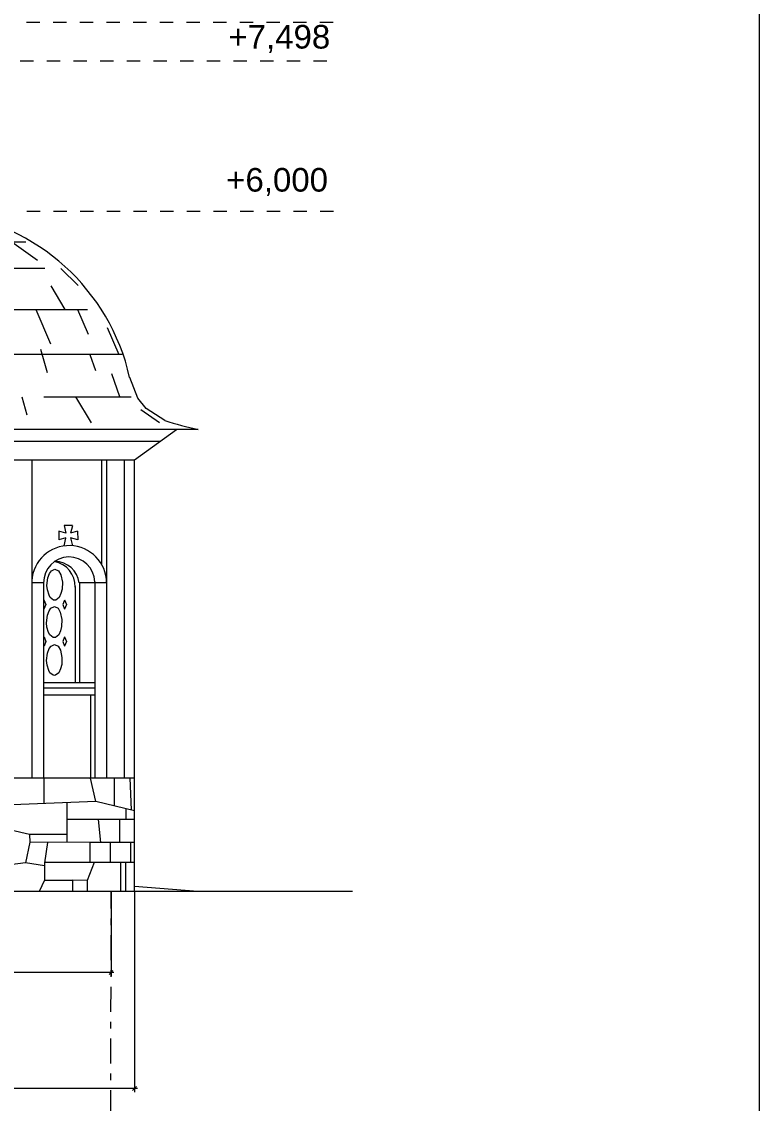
# Model space of a CAD drawing. Header units: millimetres. Extents: x -490789 to -449459, y 209001 to 327650.
# Drawn here: x -457355 to -449548, y 246401 to 257853 of the extents above; entities that cross this region are included whole.
import ezdxf

# ---------------------------------------------------------------- set-up
doc = ezdxf.new("R2010")
doc.units = ezdxf.units.MM
doc.header["$MEASUREMENT"] = 0
doc.linetypes.add('Штрих-Штриховая', pattern=[546.805537, 264.583325, -105.833328, 70.555556, -105.833328])
doc.linetypes.add('Штриховая', pattern=[282.222223, 141.111112, -141.111112])
for name, color, linetype, lineweight in [('0_Ном._пера__182_Ном._пера__182_Ном._пера__182', 182, 'Continuous', 18), ('0_Ном._пера__25', 25, 'Continuous', 18), ('0_Ном._пера__7_Ном._пера__15_Ном._пера__15', 15, 'Continuous', 18), ('0_Ном._пера__7_Ном._пера__5_Ном._пера__5', 5, 'Continuous', 18), ('0_Ном._пера__7_Ном._пера__7_Ном._пера__1', 1, 'Continuous', 18), ('0_Ном._пера__7_Ном._пера__7_Ном._пера__7', 7, 'Continuous', 18), ('0_Ном._пера__85', 85, 'Continuous', 18), ('0_Ном_пера__13_Ном_пера__13_Ном_пера__13_Ном_пера__13_Ном_пера__13_Ном_пера__13_Ном_пера__13_Ном_пера__13_Ном_пера__13_Ном._пера__13_Ном_пера__13_Ном_пера__13_Ном_пера__13_Ном_пера__13_Ном_пера__13_Ном_пера__13_Ном_пера__13_Ном_пера__13_Ном_пера__13_Ном_4_Ном._пера__13', 13, 'Continuous', 18), ('0_Ном_пера__14_Ном_пера__14_Ном_пера__14_Ном_пера__14_Ном_пера__14_Ном_пера__14_Ном_пера__14_Ном_пера__14_Ном_пера__14_Ном_пера__14_Ном_пера__14_Ном_пера__14_Ном_пера__14_Ном_пера__14_Ном_пера__14_Ном_пера__14_Ном_пера__14_Ном._пера__14_Ном_пера__14_Ном_2_Ном._пера__8', 8, 'Continuous', 18), ('0_Ном_пера__15_Ном_пера__15_Ном_пера__15_Ном_пера__15_Ном_пера__15_Ном_пера__15_Ном_пера__15_Ном._пера__15_Ном_пера__15_Ном_пера__15_Ном_пера__15_Ном_пера__15_Ном_пера__15_Ном_пера__15_Ном_пера__15_Ном_пера__15_Ном_пера__15_Ном_пера__15_Ном_пера__15_Ном_3_Ном._пера__15', 15, 'Continuous', 18), ('0_Ном_пера__15_Ном_пера__15_Ном_пера__15_Ном_пера__15_Ном_пера__15_Ном_пера__15_Ном_пера__15_Ном_пера__15_Ном_пера__15_Ном._пера__15_Ном_пера__15_Ном_пера__15_Ном_пера__15_Ном_пера__15_Ном_пера__15_Ном_пера__15_Ном_пера__15_Ном_пера__15_Ном_пера__15_Ном_3_Ном._пера__15', 15, 'Continuous', 18), ('0_Ном_пера__15_Ном_пера__15_Ном_пера__15_Ном_пера__15_Ном_пера__15_Ном_пера__15_Ном_пера__15_Ном_пера__15_Ном_пера__15_Ном_пера__15_Ном_пера__15_Ном_пера__15_Ном_пера__15_Ном._пера__15_Ном_пера__15_Ном._пера__15_Ном_пера__15_Ном._пера__15_Ном_пера__15_Н_7_Ном._пера__8', 8, 'Continuous', 18), ('0_Ном_пера__15_Ном_пера__15_Ном_пера__15_Ном_пера__15_Ном_пера__15_Ном_пера__15_Ном_пера__15_Ном_пера__15_Ном_пера__15_Ном_пера__15_Ном_пера__15_Ном_пера__15_Ном_пера__15_Ном_пера__15_Ном_пера__15_Ном._пера__15_Ном_пера__15_Ном._пера__15_Ном_пера__15_Но_1_Ном._пера__8', 8, 'Continuous', 18), ('0_Ном_пера__1_Ном_пера__1_Ном_пера__1_Ном_пера__1_Ном_пера__1_Ном_пера__1_Ном_пера__1_Ном_пера__1_Ном_пера__1_Ном_пера__1_Ном._пера__1_Ном_пера__1_Ном_пера__1_Ном_пера__1_Ном_пера__1_Ном_пера__1_Ном_пера__1_Ном_пера__1_Ном_пера__1_Ном_пера__1_Ном_пера___D_Ном._пера__1', 1, 'Continuous', 18), ('0_Ном_пера__1_Ном_пера__1_Ном_пера__1_Ном_пера__1_Ном_пера__1_Ном_пера__1_Ном_пера__7_Ном_пера__7_Ном_пера__7_Ном_пера__7_Ном_пера__7_Ном_пера__7_Ном_пера__7_Ном_пера__7_Ном_пера__7_Ном_пера__7_Ном_пера__7_Ном_пера__7_Ном_пера__7_Ном_пера__7_Ном_пера__7_5_Ном._пера__8', 8, 'Continuous', 18), ('0_Ном_пера__5_Ном_пера__5_Ном_пера__5_Ном_пера__5_Ном_пера__5_Ном_пера__5_Ном_пера__5_Ном_пера__5_Ном_пера__5_Ном_пера__5_Ном_пера__5_Ном_пера__5_Ном_пера__5_Ном_пера__5_Ном_пера__5_Ном_пера__5_Ном._пера__5_Ном_пера__5_Ном_пера__5_Ном_пера__5_Ном_пера___7_Ном._пера__5', 5, 'Continuous', 18), ('0_Ном_пера__7_Ном_пера__7_Ном_пера__7_Ном_пера__7_Ном_пера__7_Ном_пера__7_Ном_пера__7_Ном_пера__7_Ном_пера__7_Ном_пера__7_Ном_пера__7_Ном_пера__7_Ном_пера__7_Ном_пера__7_Ном_пера__7_Ном._пера__7_Ном._пера__7_Ном._пера__7_Ном._пера__7_Ном._пера__7_Ном._пера__7', 7, 'Continuous', 18), ('0_Ном_пера__7_Ном_пера__7_Ном_пера__7_Ном_пера__7_Ном_пера__7_Ном_пера__7_Ном_пера__7_Ном_пера__7_Ном_пера__7_Ном_пера__7_Ном_пера__7_Ном_пера__7_Ном_пера__7_Ном_пера__7_Ном_пера__7_Ном_пера__7_Ном_пера__7_Ном_пера__7_Ном_пера__7_Ном_пера__7_Ном_пера__7_8_Ном._пера__1', 1, 'Continuous', 18), ('0_Ном_пера__7_Ном_пера__7_Ном_пера__7_Ном_пера__7_Ном_пера__7_Ном_пера__7_Ном_пера__7_Ном_пера__7_Ном_пера__7_Ном_пера__7_Ном_пера__7_Ном_пера__7_Ном_пера__7_Ном_пера__7_Ном_пера__7_Ном_пера__7_Ном_пера__7_Ном_пера__7_Ном_пера__7_Ном_пера__7_Ном_пера__7_C_Ном._пера__1', 1, 'Continuous', 18), ('0_Ном_пера__7_Ном_пера__7_Ном_пера__7_Ном_пера__7_Ном_пера__7_Ном_пера__7_Ном_пера__7_Ном_пера__7_Ном_пера__7_Ном_пера__7_Ном_пера__7_Ном_пера__7_Ном_пера__7_Ном_пера__7_Ном_пера__7_Ном_пера__7_Ном_пера__7_Ном_пера__7_Ном_пера__7_Ном_пера__7_Ном_пера__7_C_Ном._пера__7', 7, 'Continuous', 18), ('11EXPLICACIA_Ном_пера__7_Ном_пера__7_Ном_пера__7_Ном_пера__7_Ном_пера__7_Ном_пера__7_Ном_пера__7_Ном_пера__7_Ном_пера__7_Ном_пера__7_Ном._пера__7_Ном_пера__7_Ном._пера__7_Ном_пера__7_Ном._пера__7_Ном_пера__7_Ном_пера__7_Ном_пера__7_Ном_пера__7_Ном._пера_8_Ном._пера__7', 7, 'Continuous', 18), ('hatch_Ном_пера__254_Ном_пера__254_Ном_пера__254_Ном._пера__254_Ном_пера__254_Ном._пера__9_Ном_пера__9_Ном_пера__9_Ном_пера__12_Ном_пера__12_Ном_пера__12_Ном_пера__12_Ном_пера__12_Ном_пера__12_Ном_пера__1_Ном_пера__1_Ном_пера__1_Ном_пера__1_Ном_пера__1_Н_B_Ном._пера__1', 1, 'Continuous', 18), ('Line 0.25_Ном_пера__7_Ном_пера__7_Ном_пера__7_Ном_пера__7_Ном_пера__7_Ном_пера__7_Ном_пера__7_Ном_пера__7_Ном_пера__7_Ном_пера__7_Ном_пера__7_Ном._пера__7_Ном._пера__7_Ном._пера__7_Ном._пера__7_Ном._пера__102_Ном._пера__102', 102, 'Continuous', 18)]:
    doc.layers.add(name, color=color, linetype=linetype, lineweight=lineweight)
doc.styles.add('СГЕНЕРИР_СТИЛЬ_1', font='')
doc.styles.get('СГЕНЕРИР_СТИЛЬ_1').set_extended_font_data('Arial')
doc.dimstyles.new('СГЕНЕРИР_СТИЛЬ__1', dxfattribs={"dimtxt": 250, "dimasz": 39.04812, "dimexe": 0.18, "dimexo": 0, "dimgap": 0.09, "dimtad": 1, "dimtih": 1, "dimtoh": 1, "dimdec": 0, "dimzin": 0, "dimdsep": 46, "dimtxsty": 'СГЕНЕРИР_СТИЛЬ_1', "dimblk": 'ARROWHEAD_6', "dimblk1": 'ARROWHEAD_6', "dimblk2": 'ARROWHEAD_6', "dimcen": 0.09, "dimclrd": 85, "dimclre": 85, "dimclrt": 25, "dimazin": 0, "dimtfac": 1, "dimtdec": 4, "dimtmove": 0, "dimatfit": 3, "dimfxl": 0, "dimtolj": 1, "dimtzin": 0, "dimarcsym": 0})

# ---------------------------------------------------------------- blocks, each defined once
blk = doc.blocks.new('*D7')
at = {"layer": '0_Ном._пера__85', "linetype": 'Continuous'}
for p, q in [((-478059, 248644), (-478059, 247748)), ((-456409, 248644), (-456409, 247748)), ((-478059, 247786), (-478090, 247786)), ((-478038, 247807), (-478079, 247766)), ((-456409, 247786), (-478059, 247786)), ((-456430, 247766), (-456389, 247807)), ((-456379, 247786), (-456409, 247786))]:
    blk.add_line(p, q, dxfattribs=at)
at = {"layer": '0_Ном._пера__25', "insert": (-467756, 247836), "char_height": 250, "attachment_point": 7, "style": 'СГЕНЕРИР_СТИЛЬ_1'}
blk.add_mtext('\\A1;{\\fArial|b0|i0|c204|p38;21\xa0649}', dxfattribs=at)
blk = doc.blocks.new('ARROWHEAD_6')
at = {"color": 0, "linetype": 'Continuous', "lineweight": 0}
for p, q in [((0, 0), (-1, 0)), ((-0.5, -0.5), (0.5, 0.5))]:
    blk.add_line(p, q, dxfattribs=at)
blk = doc.blocks.new('*D8')
at = {"layer": '0_Ном._пера__85', "linetype": 'Continuous'}
for p, q in [((-480098, 248644), (-480098, 246519)), ((-456160, 248644), (-456160, 246519)), ((-480077, 246578), (-480118, 246537)), ((-456181, 246537), (-456140, 246578)), ((-480098, 246557), (-480129, 246557)), ((-456160, 246557), (-480098, 246557)), ((-456130, 246557), (-456160, 246557))]:
    blk.add_line(p, q, dxfattribs=at)
at = {"layer": '0_Ном._пера__25', "insert": (-468651, 246607), "char_height": 250, "attachment_point": 7, "style": 'СГЕНЕРИР_СТИЛЬ_1'}
blk.add_mtext('\\A1;{\\fArial|b0|i0|c204|p38;23\xa0937}', dxfattribs=at)

msp = doc.modelspace()

# ---------------------------------------------------------------- linework, layer by layer
at = {"layer": '0_Ном._пера__182_Ном._пера__182_Ном._пера__182', "linetype": 'Штрих-Штриховая'}
msp.add_line((-456410.8, 246276), (-456408.1, 248644.1), dxfattribs=at)
at = {"layer": '0_Ном._пера__7_Ном._пера__15_Ном._пера__15', "linetype": 'Continuous'}
for p, q in [((-457115.2, 249573.6), (-457115.2, 249844)), ((-456570.9, 249596.3), (-456626.1, 249844)), ((-456376, 249844), (-456376, 249549.7)), ((-456210.6, 249844), (-456197.3, 249507.1)), ((-456570.9, 249596.3), (-457451, 249559.6)), ((-456160.5, 249498.3), (-456570.9, 249596.3)), ((-456253.6, 249520.5), (-456253.6, 249405.2)), ((-456416.7, 249164.7), (-456416.7, 248950.9)), ((-456202.4, 249162.5), (-456202.4, 248950.9)), ((-457112.5, 248913.6), (-457314.6, 248947.2)), ((-457112.5, 248950.9), (-457112.5, 248763.4)), ((-456160.5, 248950.9), (-457112.5, 248950.9)), ((-456588.1, 248950.9), (-456659.8, 248759.5)), ((-456308.9, 248950.9), (-456308.9, 248644.1)), ((-456254.7, 248950.9), (-456254.7, 248644.1)), ((-457112.5, 248763.4), (-457168.8, 248644.1)), ((-457112.5, 248763.4), (-456815.4, 248763.4)), ((-456659.8, 248759.5), (-456815.4, 248763.4)), ((-456815.4, 248763.4), (-456815.4, 248644.1)), ((-456659.8, 248759.5), (-456659.8, 248644.1))]:
    msp.add_line(p, q, dxfattribs=at)
at = {"layer": '0_Ном._пера__7_Ном._пера__5_Ном._пера__5', "linetype": 'Continuous'}
for p, q in [((-457087.5, 251884.9), (-457077.3, 251963.4)), ((-457077.3, 251963.4), (-457060.2, 252011.2)), ((-457060.2, 252011.2), (-457039.9, 252037.9)), ((-457039.9, 252037.9), (-457003.7, 252056.6)), ((-457003.7, 252056.6), (-456964.6, 252038.6)), ((-456964.6, 252038.6), (-456940.9, 251996)), ((-456940.9, 251996), (-456924.3, 251917.7)), ((-457082.5, 251835.6), (-457087.5, 251884.9)), ((-457064.3, 251781.3), (-457082.5, 251835.6)), ((-456926.7, 251844.3), (-456938.5, 251796.9)), ((-456924.3, 251917.7), (-456926.7, 251844.3)), ((-457053.5, 251754.8), (-457064.3, 251781.3)), ((-457016.9, 251728.9), (-457053.5, 251754.8)), ((-457003.7, 251728.4), (-457016.9, 251728.9)), ((-456991.2, 251729), (-457003.7, 251728.4)), ((-456957.5, 251756.6), (-456991.4, 251728.8)), ((-456938.5, 251796.9), (-456957.5, 251756.6)), ((-457082.1, 251568.3), (-457065, 251616)), ((-457065, 251616), (-457044.7, 251642.7)), ((-457044.7, 251642.7), (-457008.5, 251661.5)), ((-457008.5, 251661.5), (-456969.4, 251643.5)), ((-456969.4, 251643.5), (-456945.7, 251600.8)), ((-457092.3, 251489.7), (-457082.1, 251568.3)), ((-456945.7, 251600.8), (-456929.1, 251522.6)), ((-456929.1, 251522.6), (-456931.5, 251449.1)), ((-457087.3, 251440.4), (-457092.3, 251489.7)), ((-457069.2, 251386.1), (-457087.3, 251440.4)), ((-457058.3, 251359.6), (-457069.2, 251386.1)), ((-456943.3, 251401.7), (-456962.3, 251361.4)), ((-456931.5, 251449.1), (-456943.3, 251401.7)), ((-457021.7, 251333.8), (-457058.3, 251359.6)), ((-457008.5, 251333.2), (-457021.7, 251333.8)), ((-456996, 251333.9), (-457008.5, 251333.2)), ((-456962.3, 251361.4), (-456996.2, 251333.7)), ((-457091.1, 251088.6), (-457080.9, 251167.1)), ((-457080.9, 251167.1), (-457063.8, 251214.9)), ((-457063.8, 251214.9), (-457043.5, 251241.6)), ((-457043.5, 251241.6), (-457007.4, 251260.3)), ((-457007.4, 251260.3), (-456968.2, 251242.4)), ((-456968.2, 251242.4), (-456944.5, 251199.7)), ((-456944.5, 251199.7), (-456927.9, 251121.5)), ((-457086.1, 251039.3), (-457091.1, 251088.6)), ((-457068, 250985), (-457086.1, 251039.3)), ((-456930.3, 251048), (-456942.2, 251000.6)), ((-456927.9, 251121.5), (-456930.3, 251048)), ((-457057.2, 250958.5), (-457068, 250985)), ((-457020.5, 250932.6), (-457057.2, 250958.5)), ((-456961.1, 250960.3), (-456995.1, 250932.6)), ((-456942.2, 251000.6), (-456961.1, 250960.3))]:
    msp.add_line(p, q, dxfattribs=at)
at = {"layer": '0_Ном._пера__7_Ном._пера__7_Ном._пера__1', "linetype": 'Continuous'}
for centre, radius, start, end in [((-456852.4, 251908.6), 396.7, 0.3362, 176.41339), ((-456852, 251915.2), 270.6, 1.28819, 180.79788), ((-457011.4, 251872.6), 268.3, 8.22256, 87.91547)]:
    msp.add_arc(centre, radius, start, end, dxfattribs=at)
at = {"layer": '0_Ном._пера__7_Ном._пера__7_Ном._пера__7', "linetype": 'Continuous'}
for p, q in [((-456124.9, 253866), (-456211.7, 254086.9)), ((-456037.3, 253758.3), (-456124.9, 253866)), ((-455840.2, 253630.2), (-456037.3, 253758.3)), ((-455485.5, 253534.1), (-458115.6, 253534.1)), ((-456160.5, 253213.4), (-455715, 253534.1)), ((-455889.5, 253408.5), (-458115.6, 253408.5)), ((-458115.6, 253213.4), (-456160.5, 253213.4)), ((-457248.3, 253213.4), (-457248.3, 249844)), ((-456509.6, 253213.4), (-456509.6, 252108.1)), ((-456455.7, 253213.4), (-456455.7, 249844)), ((-456269.5, 253213.4), (-456269.5, 249844)), ((-456160.5, 249152), (-456160.5, 253213.4)), ((-456160.5, 248644.1), (-456160.5, 253213.4)), ((-457122.5, 251922.5), (-457122.5, 249844)), ((-456789.8, 251874.3), (-456789.8, 250851.7)), ((-456742.7, 251910.9), (-456742.7, 250851.7)), ((-456581.5, 251921.3), (-456581.5, 249844)), ((-456455.7, 251859.9), (-456455.7, 249844)), ((-457007.4, 250932.1), (-457020.5, 250932.6)), ((-456994.9, 250932.7), (-457007.4, 250932.1)), ((-456581.5, 250851.7), (-457122.5, 250851.7)), ((-456581.5, 250794.5), (-457122.5, 250794.5)), ((-456581.5, 250721.6), (-457122.5, 250721.6)), ((-456626.1, 250721.6), (-456626.1, 249844)), ((-456160.5, 249844), (-472776.8, 249844)), ((-456160.5, 249844), (-472776.8, 249844)), ((-453854.5, 248644.1), (-482958.9, 248644.1)), ((-453854.5, 248644.1), (-482958.9, 248644.1))]:
    msp.add_line(p, q, dxfattribs=at)
for centre, radius, start, end in [((-458410.5, 253590.3), 2254.1, 12.72646, 82.9667), ((-454678.1, 257215.2), 3768.8, 252.04246, 257.63174), ((-457057.2, 251872.6), 268.3, 358.77686, 79.74318)]:
    msp.add_arc(centre, radius, start, end, dxfattribs=at)
at = {"layer": '0_Ном_пера__13_Ном_пера__13_Ном_пера__13_Ном_пера__13_Ном_пера__13_Ном_пера__13_Ном_пера__13_Ном_пера__13_Ном_пера__13_Ном._пера__13_Ном_пера__13_Ном_пера__13_Ном_пера__13_Ном_пера__13_Ном_пера__13_Ном_пера__13_Ном_пера__13_Ном_пера__13_Ном_пера__13_Ном_4_Ном._пера__13', "linetype": 'Continuous'}
for p, q in [((-456162.8, 249405.2), (-456876.1, 249405.2)), ((-456545.2, 249405.2), (-456520.1, 249163.7)), ((-457273.2, 249246), (-457470.9, 249292.3)), ((-456634.7, 249162.5), (-457266.8, 249165.3)), ((-457082.3, 249162.5), (-457112.5, 248947.2))]:
    msp.add_line(p, q, dxfattribs=at)
at = {"layer": '0_Ном_пера__14_Ном_пера__14_Ном_пера__14_Ном_пера__14_Ном_пера__14_Ном_пера__14_Ном_пера__14_Ном_пера__14_Ном_пера__14_Ном_пера__14_Ном_пера__14_Ном_пера__14_Ном_пера__14_Ном_пера__14_Ном_пера__14_Ном_пера__14_Ном_пера__14_Ном._пера__14_Ном_пера__14_Ном_2_Ном._пера__8', "linetype": 'Continuous'}
for p, q in [((-456939.5, 255239.8), (-456758.5, 255058.8)), ((-458537, 254805.9), (-456657.8, 254805.9)), ((-457203.9, 254805.9), (-457050.6, 254441.8)), ((-457120.3, 253880.5), (-456197.1, 253880.5)), ((-456785.2, 253880.5), (-456620.7, 253605.8))]:
    msp.add_line(p, q, dxfattribs=at)
at = {"layer": '0_Ном_пера__15_Ном_пера__15_Ном_пера__15_Ном_пера__15_Ном_пера__15_Ном_пера__15_Ном_пера__15_Ном._пера__15_Ном_пера__15_Ном_пера__15_Ном_пера__15_Ном_пера__15_Ном_пера__15_Ном_пера__15_Ном_пера__15_Ном_пера__15_Ном_пера__15_Ном_пера__15_Ном_пера__15_Ном_3_Ном._пера__15', "linetype": 'Continuous'}
for p, q in [((-457273.2, 249246), (-457266.8, 249165.3)), ((-457314.6, 248947.2), (-457793.3, 248881.9))]:
    msp.add_line(p, q, dxfattribs=at)
at = {"layer": '0_Ном_пера__15_Ном_пера__15_Ном_пера__15_Ном_пера__15_Ном_пера__15_Ном_пера__15_Ном_пера__15_Ном_пера__15_Ном_пера__15_Ном._пера__15_Ном_пера__15_Ном_пера__15_Ном_пера__15_Ном_пера__15_Ном_пера__15_Ном_пера__15_Ном_пера__15_Ном_пера__15_Ном_пера__15_Ном_3_Ном._пера__15', "linetype": 'Continuous'}
for p, q in [((-456876.1, 249583.5), (-456876.1, 249163.6)), ((-456320.5, 249401.2), (-456320.5, 249157.9)), ((-456876.1, 249247.6), (-457273.2, 249246)), ((-457266.8, 249165.3), (-457314.6, 248947.2)), ((-456634.7, 249162.5), (-456634.7, 248947.2)), ((-456160.5, 249162.5), (-456634.7, 249162.5))]:
    msp.add_line(p, q, dxfattribs=at)
at = {"layer": '0_Ном_пера__15_Ном_пера__15_Ном_пера__15_Ном_пера__15_Ном_пера__15_Ном_пера__15_Ном_пера__15_Ном_пера__15_Ном_пера__15_Ном_пера__15_Ном_пера__15_Ном_пера__15_Ном_пера__15_Ном._пера__15_Ном_пера__15_Ном._пера__15_Ном_пера__15_Ном._пера__15_Ном_пера__15_Н_7_Ном._пера__8', "linetype": 'Continuous'}
msp.add_line((-456764.3, 254805.9), (-456649.3, 254543.2), dxfattribs=at)
at = {"layer": '0_Ном_пера__15_Ном_пера__15_Ном_пера__15_Ном_пера__15_Ном_пера__15_Ном_пера__15_Ном_пера__15_Ном_пера__15_Ном_пера__15_Ном_пера__15_Ном_пера__15_Ном_пера__15_Ном_пера__15_Ном_пера__15_Ном_пера__15_Ном._пера__15_Ном_пера__15_Ном._пера__15_Ном_пера__15_Но_1_Ном._пера__8', "linetype": 'Continuous'}
for p, q in [((-457662.4, 255523), (-457308.9, 255523)), ((-457458.4, 255523), (-457187.4, 255327.9)), ((-458009.2, 255241.2), (-457108, 255241.2)), ((-456892.9, 254805.9), (-457042.3, 255055.2)), ((-456449, 254615.5), (-456325.8, 254329.1)), ((-457154.4, 254383.5), (-457085.4, 254138.5)), ((-456632.8, 254329.1), (-456575, 254160.8)), ((-456314.7, 253880.5), (-456401.3, 254124)), ((-457353.4, 253880.5), (-457298.4, 253689.9)), ((-456092.4, 253747.7), (-455896.5, 253610.5))]:
    msp.add_line(p, q, dxfattribs=at)
at = {"layer": '0_Ном_пера__1_Ном_пера__1_Ном_пера__1_Ном_пера__1_Ном_пера__1_Ном_пера__1_Ном_пера__1_Ном_пера__1_Ном_пера__1_Ном_пера__1_Ном._пера__1_Ном_пера__1_Ном_пера__1_Ном_пера__1_Ном_пера__1_Ном_пера__1_Ном_пера__1_Ном_пера__1_Ном_пера__1_Ном_пера__1_Ном_пера___D_Ном._пера__1', "linetype": 'Continuous'}
msp.add_line((-456960.7, 252458.1), (-456960.7, 252367.8), dxfattribs=at)
at = {"layer": '0_Ном_пера__1_Ном_пера__1_Ном_пера__1_Ном_пера__1_Ном_пера__1_Ном_пера__1_Ном_пера__7_Ном_пера__7_Ном_пера__7_Ном_пера__7_Ном_пера__7_Ном_пера__7_Ном_пера__7_Ном_пера__7_Ном_пера__7_Ном_пера__7_Ном_пера__7_Ном_пера__7_Ном_пера__7_Ном_пера__7_Ном_пера__7_5_Ном._пера__8', "linetype": 'Continuous'}
msp.add_line((-456292.3, 254329.1), (-457962.6, 254329.1), dxfattribs=at)
at = {"layer": '0_Ном_пера__5_Ном_пера__5_Ном_пера__5_Ном_пера__5_Ном_пера__5_Ном_пера__5_Ном_пера__5_Ном_пера__5_Ном_пера__5_Ном_пера__5_Ном_пера__5_Ном_пера__5_Ном_пера__5_Ном_пера__5_Ном_пера__5_Ном_пера__5_Ном._пера__5_Ном_пера__5_Ном_пера__5_Ном_пера__5_Ном_пера___7_Ном._пера__5', "linetype": 'Continuous'}
for p, q in [((-457120.8, 251730.4), (-457100.4, 251681.8)), ((-456901.5, 251729.6), (-456917.9, 251682.6)), ((-456901.1, 251729.8), (-456880.7, 251681.2)), ((-457100.4, 251681.8), (-457121.2, 251633.7)), ((-456917.9, 251682.6), (-456901.5, 251633)), ((-456880.7, 251681.2), (-456901.5, 251633)), ((-457097.3, 251290.7), (-457118.1, 251242.5)), ((-457117.7, 251339.3), (-457097.3, 251290.7)), ((-456901.5, 251338.4), (-456917.9, 251291.4)), ((-456917.9, 251291.4), (-456901.5, 251241.8)), ((-456880.7, 251290), (-456901.5, 251241.8)), ((-456901.1, 251338.6), (-456880.7, 251290))]:
    msp.add_line(p, q, dxfattribs=at)
at = {"layer": '0_Ном_пера__7_Ном_пера__7_Ном_пера__7_Ном_пера__7_Ном_пера__7_Ном_пера__7_Ном_пера__7_Ном_пера__7_Ном_пера__7_Ном_пера__7_Ном_пера__7_Ном_пера__7_Ном_пера__7_Ном_пера__7_Ном_пера__7_Ном_пера__7_Ном_пера__7_Ном_пера__7_Ном_пера__7_Ном_пера__7_Ном_пера__7_8_Ном._пера__1', "linetype": 'Continuous'}
for p, q in [((-456885.7, 252438.1), (-456960.8, 252458.1)), ((-456906, 252517), (-456885.7, 252438.1)), ((-456817.1, 252516.6), (-456837.4, 252438.1)), ((-456762.1, 252458.1), (-456837.4, 252438.1)), ((-456885.7, 252387.9), (-456960.7, 252367.8)), ((-456906, 252301.6), (-456885.7, 252386)), ((-456762, 252367.8), (-456837.3, 252387.9)), ((-456837.3, 252387.9), (-456817.3, 252303.7))]:
    msp.add_line(p, q, dxfattribs=at)
at = {"layer": '0_Ном_пера__7_Ном_пера__7_Ном_пера__7_Ном_пера__7_Ном_пера__7_Ном_пера__7_Ном_пера__7_Ном_пера__7_Ном_пера__7_Ном_пера__7_Ном_пера__7_Ном_пера__7_Ном_пера__7_Ном_пера__7_Ном_пера__7_Ном_пера__7_Ном_пера__7_Ном_пера__7_Ном_пера__7_Ном_пера__7_Ном_пера__7_C_Ном._пера__1', "linetype": 'Continuous'}
for p, q in [((-457124.3, 251910.9), (-457250, 251910.9)), ((-456455.7, 251910.9), (-456745.9, 251910.9))]:
    msp.add_line(p, q, dxfattribs=at)
at = {"layer": '0_Ном_пера__7_Ном_пера__7_Ном_пера__7_Ном_пера__7_Ном_пера__7_Ном_пера__7_Ном_пера__7_Ном_пера__7_Ном_пера__7_Ном_пера__7_Ном_пера__7_Ном_пера__7_Ном_пера__7_Ном_пера__7_Ном_пера__7_Ном_пера__7_Ном_пера__7_Ном_пера__7_Ном_пера__7_Ном_пера__7_Ном_пера__7_C_Ном._пера__7', "linetype": 'Continuous'}
msp.add_line((-455490.4, 248644.1), (-456160.5, 248694.9), dxfattribs=at)
at = {"layer": '11EXPLICACIA_Ном_пера__7_Ном_пера__7_Ном_пера__7_Ном_пера__7_Ном_пера__7_Ном_пера__7_Ном_пера__7_Ном_пера__7_Ном_пера__7_Ном_пера__7_Ном._пера__7_Ном_пера__7_Ном._пера__7_Ном_пера__7_Ном._пера__7_Ном_пера__7_Ном_пера__7_Ном_пера__7_Ном_пера__7_Ном._пера_8_Ном._пера__7', "linetype": 'Continuous'}
msp.add_line((-449547.7, 239449.5), (-449547.7, 267849.5), dxfattribs=at)
at = {"layer": 'hatch_Ном_пера__254_Ном_пера__254_Ном_пера__254_Ном._пера__254_Ном_пера__254_Ном._пера__9_Ном_пера__9_Ном_пера__9_Ном_пера__12_Ном_пера__12_Ном_пера__12_Ном_пера__12_Ном_пера__12_Ном_пера__12_Ном_пера__1_Ном_пера__1_Ном_пера__1_Ном_пера__1_Ном_пера__1_Н_B_Ном._пера__1', "linetype": 'Continuous'}
for p, q in [((-456817.3, 252516.7), (-456906, 252517)), ((-456762.1, 252458.1), (-456762, 252367.8))]:
    msp.add_line(p, q, dxfattribs=at)
at = {"layer": 'Line 0.25_Ном_пера__7_Ном_пера__7_Ном_пера__7_Ном_пера__7_Ном_пера__7_Ном_пера__7_Ном_пера__7_Ном_пера__7_Ном_пера__7_Ном_пера__7_Ном_пера__7_Ном._пера__7_Ном._пера__7_Ном._пера__7_Ном._пера__7_Ном._пера__102_Ном._пера__102', "linetype": 'Штриховая'}
for p, q in [((-454059.2, 257844), (-458115.6, 257844)), ((-462451.4, 257437.6), (-454085.1, 257437.6)), ((-454056.2, 255844), (-458134.5, 255844))]:
    msp.add_line(p, q, dxfattribs=at)

# ---------------------------------------------------------------- texts
at = {"layer": '0_Ном_пера__7_Ном_пера__7_Ном_пера__7_Ном_пера__7_Ном_пера__7_Ном_пера__7_Ном_пера__7_Ном_пера__7_Ном_пера__7_Ном_пера__7_Ном_пера__7_Ном_пера__7_Ном_пера__7_Ном_пера__7_Ном_пера__7_Ном._пера__7_Ном._пера__7_Ном._пера__7_Ном._пера__7_Ном._пера__7_Ном._пера__7', "linetype": 'Continuous', "char_height": 250, "attachment_point": 9, "style": 'СГЕНЕРИР_СТИЛЬ_1'}
for s, insert in [('\\A1;{\\fArial|b0|i0|c204|p38;+7,498}', (-454089.1, 257521.2)), ('\\A1;{\\fArial|b0|i0|c204|p38;+6,000}', (-454112.7, 256006.8))]:
    msp.add_mtext(s, dxfattribs=dict(at, insert=insert))

# ---------------------------------------------------------------- dimensions: what is measured, and where the dimension line sits
at = {"color": 85, "linetype": 'Continuous', "lineweight": 18}
dim = msp.add_linear_dim(base=(-480097.7, 246557.3), p1=(-456160.5, 248644.1), p2=(-480097.7, 248644.1), angle=180, dimstyle='СГЕНЕРИР_СТИЛЬ__1', dxfattribs=at)
dim.commit()
dim.dimension.update_dxf_attribs({"geometry": '*D8', "text_midpoint": (-468129.1, 246732.3), "dimtype": 160})
dim = msp.add_linear_dim(base=(-478058.7, 247786.2), p1=(-456409.4, 248644.1), p2=(-478058.7, 248644.1), angle=180, text='<MeasuredValue>', dimstyle='СГЕНЕРИР_СТИЛЬ__1', dxfattribs=at)
dim.commit()
dim.dimension.update_dxf_attribs({"geometry": '*D7', "text_midpoint": (-466371.2, 247961.2), "dimtype": 160})

doc.saveas('drawing.dxf')
